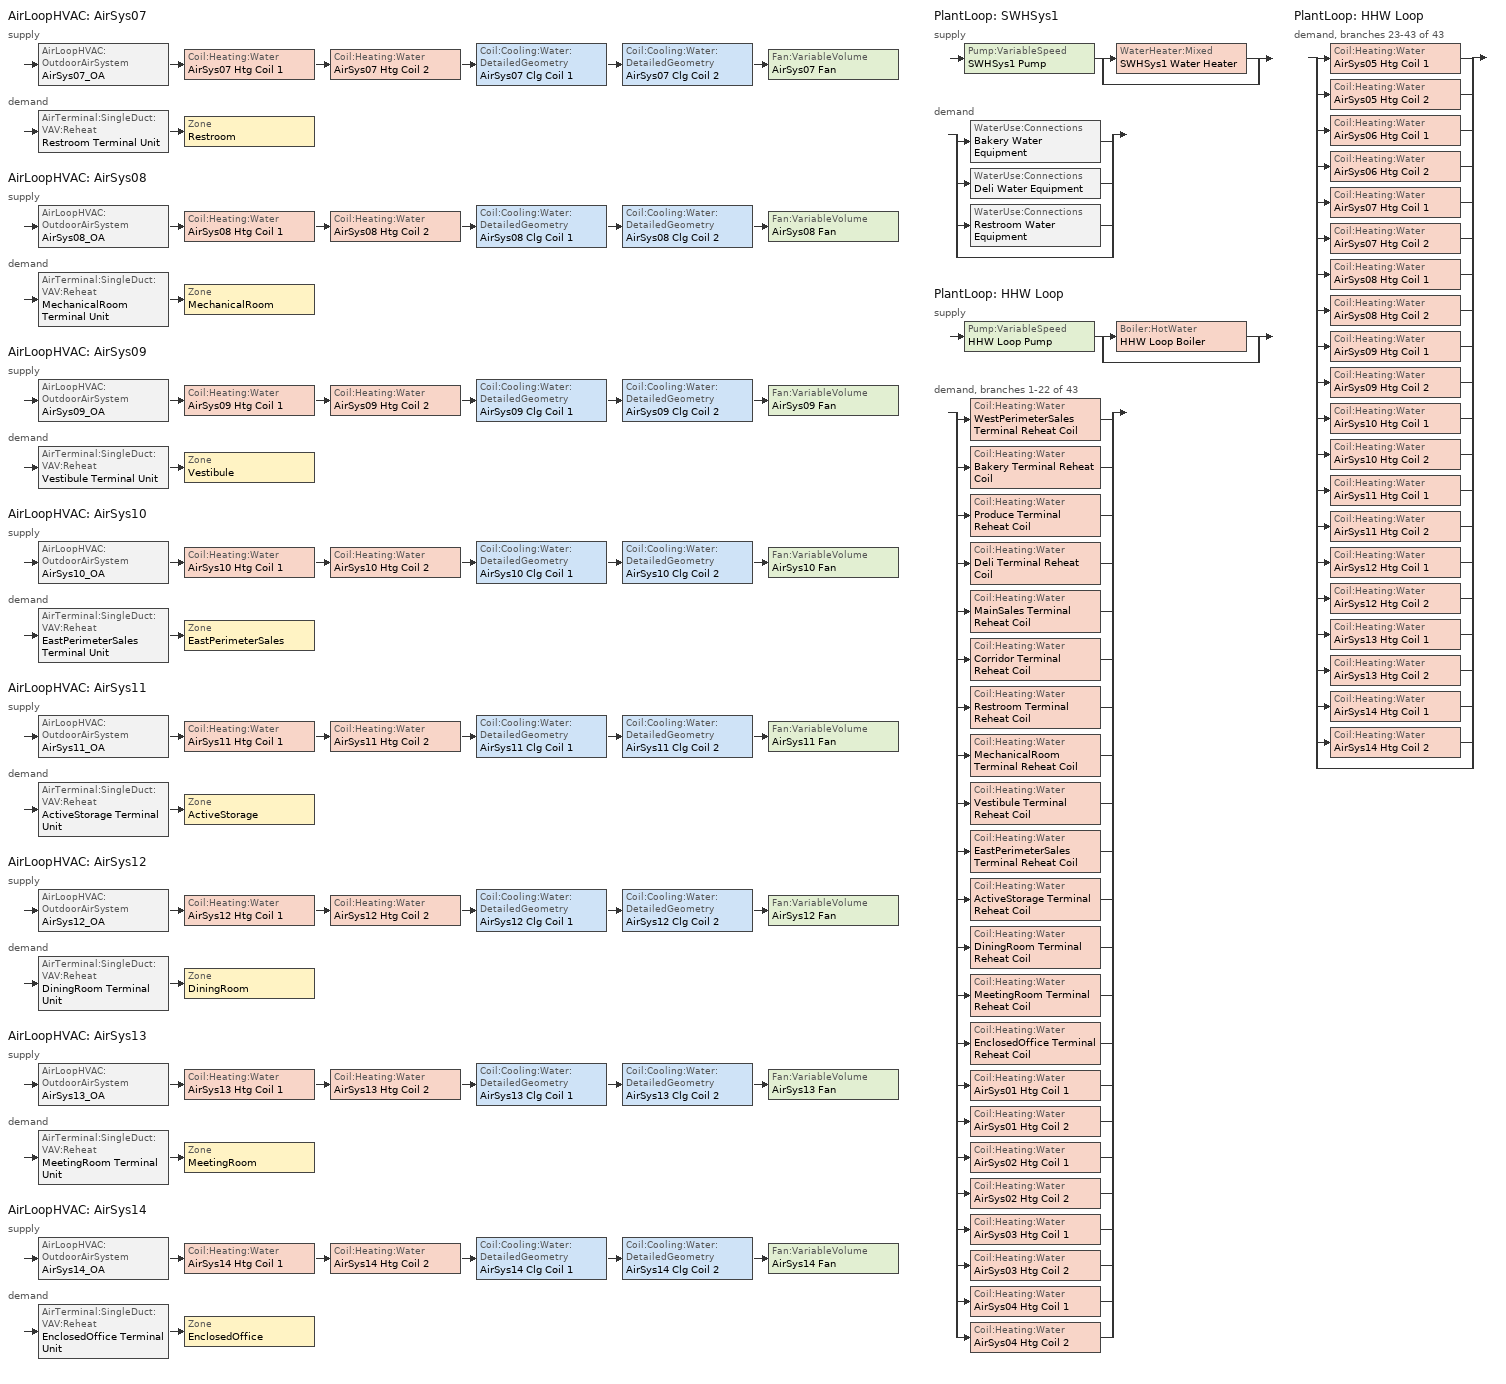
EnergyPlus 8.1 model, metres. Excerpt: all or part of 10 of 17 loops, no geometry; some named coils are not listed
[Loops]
AirLoopHVAC 'AirSys07'
 supply: AirLoopHVAC:OutdoorAirSystem 'AirSys07_OA' > Coil:Heating:Water 'AirSys07 Htg Coil 1' > Coil:Heating:Water 'AirSys07 Htg Coil 2' > Coil:Cooling:Water:DetailedGeometry 'AirSys07 Clg Coil 1' > Coil:Cooling:Water:DetailedGeometry 'AirSys07 Clg Coil 2' > Fan:VariableVolume 'AirSys07 Fan'
 demand: AirTerminal:SingleDuct:VAV:Reheat 'Restroom Terminal Unit' > Zone 'Restroom'
AirLoopHVAC 'AirSys08'
 supply: AirLoopHVAC:OutdoorAirSystem 'AirSys08_OA' > Coil:Heating:Water 'AirSys08 Htg Coil 1' > Coil:Heating:Water 'AirSys08 Htg Coil 2' > Coil:Cooling:Water:DetailedGeometry 'AirSys08 Clg Coil 1' > Coil:Cooling:Water:DetailedGeometry 'AirSys08 Clg Coil 2' > Fan:VariableVolume 'AirSys08 Fan'
 demand: AirTerminal:SingleDuct:VAV:Reheat 'MechanicalRoom Terminal Unit' > Zone 'MechanicalRoom'
AirLoopHVAC 'AirSys09'
 supply: AirLoopHVAC:OutdoorAirSystem 'AirSys09_OA' > Coil:Heating:Water 'AirSys09 Htg Coil 1' > Coil:Heating:Water 'AirSys09 Htg Coil 2' > Coil:Cooling:Water:DetailedGeometry 'AirSys09 Clg Coil 1' > Coil:Cooling:Water:DetailedGeometry 'AirSys09 Clg Coil 2' > Fan:VariableVolume 'AirSys09 Fan'
 demand: AirTerminal:SingleDuct:VAV:Reheat 'Vestibule Terminal Unit' > Zone 'Vestibule'
AirLoopHVAC 'AirSys10'
 supply: AirLoopHVAC:OutdoorAirSystem 'AirSys10_OA' > Coil:Heating:Water 'AirSys10 Htg Coil 1' > Coil:Heating:Water 'AirSys10 Htg Coil 2' > Coil:Cooling:Water:DetailedGeometry 'AirSys10 Clg Coil 1' > Coil:Cooling:Water:DetailedGeometry 'AirSys10 Clg Coil 2' > Fan:VariableVolume 'AirSys10 Fan'
 demand: AirTerminal:SingleDuct:VAV:Reheat 'EastPerimeterSales Terminal Unit' > Zone 'EastPerimeterSales'
AirLoopHVAC 'AirSys11'
 supply: AirLoopHVAC:OutdoorAirSystem 'AirSys11_OA' > Coil:Heating:Water 'AirSys11 Htg Coil 1' > Coil:Heating:Water 'AirSys11 Htg Coil 2' > Coil:Cooling:Water:DetailedGeometry 'AirSys11 Clg Coil 1' > Coil:Cooling:Water:DetailedGeometry 'AirSys11 Clg Coil 2' > Fan:VariableVolume 'AirSys11 Fan'
 demand: AirTerminal:SingleDuct:VAV:Reheat 'ActiveStorage Terminal Unit' > Zone 'ActiveStorage'
AirLoopHVAC 'AirSys12'
 supply: AirLoopHVAC:OutdoorAirSystem 'AirSys12_OA' > Coil:Heating:Water 'AirSys12 Htg Coil 1' > Coil:Heating:Water 'AirSys12 Htg Coil 2' > Coil:Cooling:Water:DetailedGeometry 'AirSys12 Clg Coil 1' > Coil:Cooling:Water:DetailedGeometry 'AirSys12 Clg Coil 2' > Fan:VariableVolume 'AirSys12 Fan'
 demand: AirTerminal:SingleDuct:VAV:Reheat 'DiningRoom Terminal Unit' > Zone 'DiningRoom'
AirLoopHVAC 'AirSys13'
 supply: AirLoopHVAC:OutdoorAirSystem 'AirSys13_OA' > Coil:Heating:Water 'AirSys13 Htg Coil 1' > Coil:Heating:Water 'AirSys13 Htg Coil 2' > Coil:Cooling:Water:DetailedGeometry 'AirSys13 Clg Coil 1' > Coil:Cooling:Water:DetailedGeometry 'AirSys13 Clg Coil 2' > Fan:VariableVolume 'AirSys13 Fan'
 demand: AirTerminal:SingleDuct:VAV:Reheat 'MeetingRoom Terminal Unit' > Zone 'MeetingRoom'
AirLoopHVAC 'AirSys14'
 supply: AirLoopHVAC:OutdoorAirSystem 'AirSys14_OA' > Coil:Heating:Water 'AirSys14 Htg Coil 1' > Coil:Heating:Water 'AirSys14 Htg Coil 2' > Coil:Cooling:Water:DetailedGeometry 'AirSys14 Clg Coil 1' > Coil:Cooling:Water:DetailedGeometry 'AirSys14 Clg Coil 2' > Fan:VariableVolume 'AirSys14 Fan'
 demand: AirTerminal:SingleDuct:VAV:Reheat 'EnclosedOffice Terminal Unit' > Zone 'EnclosedOffice'
PlantLoop 'SWHSys1'
 supply: Pump:VariableSpeed 'SWHSys1 Pump' > split
  | WaterHeater:Mixed 'SWHSys1 Water Heater'
  | bypass
 demand: split
  | WaterUse:Connections 'Bakery Water Equipment'
  | WaterUse:Connections 'Deli Water Equipment'
  | WaterUse:Connections 'Restroom Water Equipment'
  | bypass
PlantLoop 'HHW Loop'
 supply: Pump:VariableSpeed 'HHW Loop Pump' > split
  | Boiler:HotWater 'HHW Loop Boiler'
  | bypass
 demand, branches 1-22 of 43: split
  | Coil:Heating:Water 'WestPerimeterSales Terminal Reheat Coil'
  | Coil:Heating:Water 'Bakery Terminal Reheat Coil'
  | Coil:Heating:Water 'Produce Terminal Reheat Coil'
  | Coil:Heating:Water 'Deli Terminal Reheat Coil'
  | Coil:Heating:Water 'MainSales Terminal Reheat Coil'
  | Coil:Heating:Water 'Corridor Terminal Reheat Coil'
  | Coil:Heating:Water 'Restroom Terminal Reheat Coil'
  | Coil:Heating:Water 'MechanicalRoom Terminal Reheat Coil'
  | Coil:Heating:Water 'Vestibule Terminal Reheat Coil'
  | Coil:Heating:Water 'EastPerimeterSales Terminal Reheat Coil'
  | Coil:Heating:Water 'ActiveStorage Terminal Reheat Coil'
  | Coil:Heating:Water 'DiningRoom Terminal Reheat Coil'
  | Coil:Heating:Water 'MeetingRoom Terminal Reheat Coil'
  | Coil:Heating:Water 'EnclosedOffice Terminal Reheat Coil'
  | Coil:Heating:Water 'AirSys01 Htg Coil 1'
  | Coil:Heating:Water 'AirSys01 Htg Coil 2'
  | Coil:Heating:Water 'AirSys02 Htg Coil 1'
  | Coil:Heating:Water 'AirSys02 Htg Coil 2'
  | Coil:Heating:Water 'AirSys03 Htg Coil 1'
  | Coil:Heating:Water 'AirSys03 Htg Coil 2'
  | Coil:Heating:Water 'AirSys04 Htg Coil 1'
  | Coil:Heating:Water 'AirSys04 Htg Coil 2'
PlantLoop 'HHW Loop'
 demand, branches 23-43 of 43: split
  | Coil:Heating:Water 'AirSys05 Htg Coil 1'
  | Coil:Heating:Water 'AirSys05 Htg Coil 2'
  | Coil:Heating:Water 'AirSys06 Htg Coil 1'
  | Coil:Heating:Water 'AirSys06 Htg Coil 2'
  | Coil:Heating:Water 'AirSys07 Htg Coil 1'
  | Coil:Heating:Water 'AirSys07 Htg Coil 2'
  | Coil:Heating:Water 'AirSys08 Htg Coil 1'
  | Coil:Heating:Water 'AirSys08 Htg Coil 2'
  | Coil:Heating:Water 'AirSys09 Htg Coil 1'
  | Coil:Heating:Water 'AirSys09 Htg Coil 2'
  | Coil:Heating:Water 'AirSys10 Htg Coil 1'
  | Coil:Heating:Water 'AirSys10 Htg Coil 2'
  | Coil:Heating:Water 'AirSys11 Htg Coil 1'
  | Coil:Heating:Water 'AirSys11 Htg Coil 2'
  | Coil:Heating:Water 'AirSys12 Htg Coil 1'
  | Coil:Heating:Water 'AirSys12 Htg Coil 2'
  | Coil:Heating:Water 'AirSys13 Htg Coil 1'
  | Coil:Heating:Water 'AirSys13 Htg Coil 2'
  | Coil:Heating:Water 'AirSys14 Htg Coil 1'
  | Coil:Heating:Water 'AirSys14 Htg Coil 2'
  | bypass
[Sizing:Zone] Zone Cooling Design Supply Air Temperature Input Method=SupplyAirTemperature; Zone Cooling Design Supply Air Temperature {C}=14; Zone Heating Design Supply Air Temperature Input Method=SupplyAirTemperature; Zone Heating Design Supply Air Temperature {C}=40; Zone Cooling Design Supply Air Humidity Ratio {kgWater/kgDryAir}=0.0085; Zone Heating Design Supply Air Humidity Ratio {kgWater/kgDryAir}=0.008; Cooling Design Air Flow Method=DesignDay; Cooling Minimum Air Flow Fraction=0; Heating Design Air Flow Method=DesignDay; Heating Design Air Flow Rate {m3/s}=0
Name | Design Specification Outdoor Air Object
Restroom | SZ DSOA Restroom
MechanicalRoom | SZ DSOA MechanicalRoom
Vestibule | SZ DSOA Vestibule
EastPerimeterSales | SZ DSOA EastPerimeterSales
ActiveStorage | SZ DSOA ActiveStorage
DiningRoom | SZ DSOA DiningRoom
MeetingRoom | SZ DSOA MeetingRoom
EnclosedOffice | SZ DSOA EnclosedOffice
[DesignSpecification:OutdoorAir] Outdoor Air Method=Sum; Outdoor Air Flow per Zone {m3/s}=0; Outdoor Air Flow Air Changes per Hour {1/hr}=0; Outdoor Air Flow Rate Fraction Schedule=Bldg_Occ_Sch
Name | Outdoor Air Flow per Person {m3/s-person} | Outdoor Air Flow per Zone Floor Area {m3/s-m2}
SZ DSOA Restroom | 0 | 0.0052
SZ DSOA MechanicalRoom | 0 | 0
SZ DSOA Vestibule | 0 | 0.00025
SZ DSOA EastPerimeterSales | 0 | 0.0015
SZ DSOA ActiveStorage | 0 | 0.00075
SZ DSOA DiningRoom; SZ DSOA MeetingRoom; SZ DSOA EnclosedOffice | 0.01 | 0
[ZoneControl:Thermostat] Control Type Schedule=Dual Zone Control Type Sched; Control Object Type 1=ThermostatSetpoint:DualSetpoint
Name | Zone or ZoneList | Control Name 1
Restroom Thermostat | Restroom | Restroom DualSPSched
MechanicalRoom Thermostat | MechanicalRoom | MechanicalRoom DualSPSched
Vestibule Thermostat | Vestibule | Vestibule DualSPSched
EastPerimeterSales Thermostat | EastPerimeterSales | EastPerimeterSales DualSPSched
ActiveStorage Thermostat | ActiveStorage | ActiveStorage DualSPSched
DiningRoom Thermostat | DiningRoom | DiningRoom DualSPSched
MeetingRoom Thermostat | MeetingRoom | MeetingRoom DualSPSched
EnclosedOffice Thermostat | EnclosedOffice | EnclosedOffice DualSPSched
[ThermostatSetpoint:DualSetpoint]
Name | Heating Setpoint Temperature Schedule | Cooling Setpoint Temperature Schedule
Restroom DualSPSched; MechanicalRoom DualSPSched; EastPerimeterSales DualSPSched; ActiveStorage DualSPSched; DiningRoom DualSPSched; MeetingRoom DualSPSched; EnclosedOffice DualSPSched | HtgSetP_Sch | ClgSetP_Sch
Vestibule DualSPSched | Vestibule_HtgSetP_Sch | Vestibule_ClgSetP_Sch
[Zone equipment]
Restroom: Restroom Terminal Unit, Restroom PTAC, Restroom OA Unit
MechanicalRoom: MechanicalRoom Terminal Unit, MechanicalRoom PTAC, MechanicalRoom OA Unit
Vestibule: Vestibule Terminal Unit, Vestibule PTAC, Vestibule OA Unit
EastPerimeterSales: EastPerimeterSales Terminal Unit, EastPerimeterSales PTAC, EastPerimeterSales OA Unit
ActiveStorage: ActiveStorage Terminal Unit, ActiveStorage PTAC, ActiveStorage OA Unit
DiningRoom: DiningRoom Terminal Unit, DiningRoom PTAC, DiningRoom OA Unit
MeetingRoom: MeetingRoom Terminal Unit, MeetingRoom PTAC, MeetingRoom OA Unit
EnclosedOffice: EnclosedOffice Terminal Unit, EnclosedOffice PTAC, EnclosedOffice OA Unit
[WaterUse:Connections]
Name | Water Use Equipment Name 1
Bakery Water Equipment | Bakery Water Equipment
Deli Water Equipment | Deli Water Equipment
Restroom Water Equipment | Restroom Water Equipment
[WaterUse:Equipment] Flow Rate Fraction Schedule=BLDG_SWH_SCH
Name | Peak Flow Rate {m3/s} | Target Temperature Schedule | Hot Water Supply Temperature Schedule | Zone | Sensible Fraction Schedule | Latent Fraction Schedule
Bakery Water Equipment | 9.75778e-05 | Bakery Water Equipment Temp Sched | Bakery Water Equipment Hot Supply Temp Sched | Bakery | Bakery Water Equipment Sensible fract sched | Bakery Water Equipment Latent fract sched
Deli Water Equipment | 9.75778e-05 | Deli Water Equipment Temp Sched | Deli Water Equipment Hot Supply Temp Sched | Deli | Deli Water Equipment Sensible fract sched | Deli Water Equipment Latent fract sched
Restroom Water Equipment | 3.02844e-05 | Restroom Water Equipment Temp Sched | Restroom Water Equipment Hot Supply Temp Sched | Restroom | Restroom Water Equipment Sensible fract sched | Restroom Water Equipment Latent fract sched
[AirLoopHVAC] Design Supply Air Flow Rate {m3/s}=AutoSize
AirSys07; AirSys08; AirSys09; AirSys10; AirSys11; AirSys12; AirSys13; AirSys14
[Sizing:System] Type of Load to Size On=Sensible; Design Outdoor Air Flow Rate {m3/s}=AutoSize; Minimum System Air Flow Ratio=0.3; Preheat Design Temperature {C}=7; Preheat Design Humidity Ratio {kgWater/kgDryAir}=0.008; Precool Design Temperature {C}=12.8; Precool Design Humidity Ratio {kgWater/kgDryAir}=0.008; Central Cooling Design Supply Air Temperature {C}=12.8; Central Heating Design Supply Air Temperature {C}=16.7; Sizing Option=NonCoincident; 100% Outdoor Air in Cooling=No; 100% Outdoor Air in Heating=No; Central Cooling Design Supply Air Humidity Ratio {kgWater/kgDryAir}=0.0085; Central Heating Design Supply Air Humidity Ratio {kgWater/kgDryAir}=0.008; Cooling Design Air Flow Method=DesignDay; Cooling Design Air Flow Rate {m3/s}=0; Heating Design Air Flow Method=DesignDay; Heating Design Air Flow Rate {m3/s}=0; System Outdoor Air Method=ZoneSum
AirSys07; AirSys08; AirSys09; AirSys10; AirSys11; AirSys12; AirSys13; AirSys14
[Controller:OutdoorAir] Minimum Outdoor Air Flow Rate {m3/s}=AutoSize; Maximum Outdoor Air Flow Rate {m3/s}=AutoSize; Economizer Control Type=DifferentialDryBulb; Economizer Control Action Type=ModulateFlow; Economizer Maximum Limit Dry-Bulb Temperature {C}=28; Economizer Maximum Limit Enthalpy {J/kg}=64000; Economizer Minimum Limit Dry-Bulb Temperature {C}=-100; Lockout Type=NoLockout; Minimum Limit Type=FixedMinimum; Minimum Outdoor Air Schedule=MinOA_MotorizedDamper_Sched; High Humidity Control=No; Heat Recovery Bypass Control Type=BypassWhenOAFlowGreaterThanMinimum
AirSys07_OA_Controller; AirSys08_OA_Controller; AirSys09_OA_Controller; AirSys10_OA_Controller; AirSys11_OA_Controller; AirSys12_OA_Controller; AirSys13_OA_Controller; AirSys14_OA_Controller
[PlantLoop] Fluid Type=Water; Minimum Loop Temperature {C}=10; Minimum Loop Flow Rate {m3/s}=0; Load Distribution Scheme=Optimal
Name | Plant Equipment Operation Scheme | Maximum Loop Temperature {C} | Maximum Loop Flow Rate {m3/s} | Plant Loop Volume {m3}
SWHSys1 | SWHSys1 Loop Operation Scheme List | 60 | AUTOSIZE | AUTOSIZE
HHW Loop | HHW Loop Operation Scheme | 100 | AutoSize | AutoSize
[Sizing:Plant] Loop Type=Heating
Name | Design Loop Exit Temperature {C} | Loop Design Temperature Difference {deltaC}
SWHSys1 | 60 | 5
HHW Loop | 82.2 | 11.1
[SetpointManager:Scheduled]
SWHSys1 Loop Setpoint Manager: Control Variable=Temperature; Schedule=SWHSys1-Loop-Temp-Schedule; Setpoint Node or NodeList=SWHSys1 Supply Outlet Node
[PlantEquipmentOperationSchemes] Control Scheme Object Type 1=PlantEquipmentOperation:HeatingLoad
Name | Control Scheme Name 1 | Control Scheme Schedule Name 1
SWHSys1 Loop Operation Scheme List | SWHSys1 Operation Scheme | PlantOnSched
HHW Loop Operation Scheme | HHW Loop Operation | Always_On
[PlantEquipmentOperation:HeatingLoad] Load Range Lower Limit 1 {W}=0
Name | Load Range Upper Limit 1 {W} | Range Equipment List Name 1
SWHSys1 Operation Scheme | 1000000000000000 | SWHSys1 Equipment List
HHW Loop Operation | 1e+015 | HHW Loop Equip List
[PlantEquipmentList]
SWHSys1 Equipment List: WaterHeater:Mixed, SWHSys1 Water Heater
HHW Loop Equip List: Boiler:HotWater, HHW Loop Boiler
[Pump:VariableSpeed] Fraction of Motor Inefficiencies to Fluid Stream=0; Coefficient 1 of the Part Load Performance Curve=0; Coefficient 2 of the Part Load Performance Curve=1; Coefficient 3 of the Part Load Performance Curve=0; Coefficient 4 of the Part Load Performance Curve=0; Minimum Flow Rate {m3/s}=0; Pump Control Type=Intermittent
Name | Rated Flow Rate {m3/s} | Rated Pump Head {Pa} | Rated Power Consumption {W} | Motor Efficiency
SWHSys1 Pump | AUTOSIZE | 0.1 | AUTOSIZE | 1
HHW Loop Pump | AutoSize | 179352 | AutoSize | 0.9
[WaterHeater:Mixed]
SWHSys1 Water Heater: Tank Volume {m3}=0.94635; Setpoint Temperature Schedule=SWHSys1 Water Heater Setpoint Temperature Schedule Name; Deadband Temperature Difference {deltaC}=2; Maximum Temperature Limit {C}=82.2222; Heater Control Type=Cycle; Heater Maximum Capacity {W}=845000; Heater Fuel Type=NATURALGAS; Heater Thermal Efficiency=0.8; Off Cycle Parasitic Fuel Consumption Rate {W}=20; Off Cycle Parasitic Fuel Type=NATURALGAS; Off Cycle Parasitic Heat Fraction to Tank=0.8; On Cycle Parasitic Fuel Type=NATURALGAS; Ambient Temperature Indicator=SCHEDULE; Ambient Temperature Schedule=SWHSys1 Water Heater Ambient Temperature Schedule Name; Off Cycle Loss Coefficient to Ambient Temperature {W/K}=6; On Cycle Loss Coefficient to Ambient Temperature {W/K}=6; Use Side Effectiveness=1; Source Side Effectiveness=1; Use Side Design Flow Rate {m3/s}=AUTOSIZE; Source Side Design Flow Rate {m3/s}=AUTOSIZE; Indirect Water Heating Recovery Time {hr}=1.5
[Refrigeration:WalkIn] Availability Schedule=Always_On; Rated Circulation Fan Power {W}=0; Lighting Schedule=HVACOperationSchd; Temperature Termination Defrost Fraction to Ice=0.7; Restocking Schedule=Always_Off; Zone Name 1=ActiveStorage; Glass Reach In Door U Value Facing Zone 1 {W/m2-K}=2.27; Height of Stocking Doors Facing Zone 1 {m}=2.1; Stocking Door Opening Protection Type Facing Zone 1=StripCurtain
Name | Rated Coil Cooling Capacity {W} | Operating Temperature {C} | Rated Cooling Source Temperature {C} | Rated Total Heating Power {W} | Heating Power Schedule | Rated Cooling Coil Fan Power {W} | Rated Total Lighting Power {W} | Defrost Type | Defrost Control Type | Defrost Schedule | Defrost Drip-Down Schedule | Defrost Power {W} | Insulated Floor Surface Area {m2} | Insulated Floor U-Value {W/m2-K} | Total Insulated Surface Area Facing Zone 1 {m2} | Insulated Surface U-Value Facing Zone 1 {W/m2-K} | Area of Glass Reach In Doors Facing Zone 1 {m2} | Height of Glass Reach In Doors Facing Zone 1 {m} | Area of Stocking Doors Facing Zone 1 {m2} | Stocking Door U Value Facing Zone 1 {W/m2-K} | Stocking Door Opening Schedule Name Facing Zone 1 | Glass Reach In Door Opening Schedule Name Facing Zone 1
A05 Grocery Freezer | 8826 | -26.1 | -31.7 | 242 | Always_Off | 825 | 77.625 | Electric | TemperatureTermination | A05 Defrost Sch | A05 Drip-Down Sch | 7750 | 48.1 | 0.2 | 138.5 | 0.14 | 0 | 0 | 3.3 | 0.18 | Walk-In Door Sch
C10 Dairy Cooler | 12626 | -3.9 | 1.7 | 0 |  | 570 | 99.4133 | OffCycle | TimeSchedule | C10 Defrost Sch | C10 Drip-Down Sch | 0 | 61.6 | 2.27 | 165.1 | 0.23 | 19 | 1.8 | 3.3 | 0.23 | Walk-In Door Sch | Always_Off
C11 Beer Cooler | 10460 | -3.9 | 1.7 | 0 |  | 342 | 71.5891 | OffCycle | TimeSchedule | C11 Defrost Sch | C11 Drip-Down Sch | 0 | 44.3 | 2.27 | 139.6 | 0.23 | 17.6 | 1.8 | 3.3 | 0.23 | Always_Off | Always_Off
D11 Meat Cooler | 7284 | -3.9 | 1.7 | 0 |  | 550 | 60.9 | Electric | TemperatureTermination | D11 Defrost Sch | D11 Drip-Down Sch | 5350 | 37.7 | 2.27 | 116.2 | 0.23 | 0 | 0 | 3.3 | 0.23 | Walk-In Door Sch
D13 Bloom Box | 2026 | -3.9 | 1.7 | 0 |  | 118 | 10.0005 | Electric | TemperatureTermination | D13 Defrost Sch | D13 Drip-Down Sch | 1800 | 6.2 | 2.27 | 36.6 | 0.23 | 0 | 0 | 3.3 | 0.23 | Walk-In Door Sch
D15 Produce Cooler | 7071 | -3.9 | 1.7 | 0 |  | 285 | 60.3325 | OffCycle | TimeSchedule | D15 Defrost Sch | D15 Drip-Down Sch | 0 | 37.3 | 2.27 | 112.1 | 0.23 | 0 | 0 | 6.5 | 0.23 | Walk-In Door Sch
D16 Fish Cooler | 2158 | -3.9 | 1.7 | 0 |  | 118 | 11.025 | Electric | TemperatureTermination | D16 Defrost Sch | D16 Drip-Down Sch | 1800 | 6.9 | 2.27 | 38.7 | 0.23 | 0 | 0 | 3.3 | 0.23 | Walk-In Door Sch
[Coil:Heating:Water] Availability Schedule=Always_On; U-Factor Times Area Value {W/K}=AutoSize; Maximum Water Flow Rate {m3/s}=AutoSize; Performance Input Method=UFactorTimesAreaAndDesignWaterFlowRate; Rated Capacity {W}=AutoSize; Rated Inlet Water Temperature {C}=82.2; Rated Inlet Air Temperature {C}=16.6; Rated Outlet Water Temperature {C}=71.1; Rated Outlet Air Temperature {C}=32.2; Rated Ratio for Air and Water Convection=1
WestPerimeterSales Terminal Reheat Coil; Bakery Terminal Reheat Coil; Produce Terminal Reheat Coil; Deli Terminal Reheat Coil; MainSales Terminal Reheat Coil; Corridor Terminal Reheat Coil; Restroom Terminal Reheat Coil; MechanicalRoom Terminal Reheat Coil; Vestibule Terminal Reheat Coil; EastPerimeterSales Terminal Reheat Coil; ActiveStorage Terminal Reheat Coil; DiningRoom Terminal Reheat Coil; MeetingRoom Terminal Reheat Coil; EnclosedOffice Terminal Reheat Coil; AirSys07 Htg Coil 1; AirSys07 Htg Coil 2; AirSys08 Htg Coil 1; AirSys08 Htg Coil 2; AirSys09 Htg Coil 1; AirSys09 Htg Coil 2; AirSys10 Htg Coil 1; AirSys10 Htg Coil 2; AirSys11 Htg Coil 1; AirSys11 Htg Coil 2; AirSys12 Htg Coil 1; AirSys12 Htg Coil 2; AirSys13 Htg Coil 1; AirSys13 Htg Coil 2; AirSys14 Htg Coil 1; AirSys14 Htg Coil 2
[AirTerminal:SingleDuct:VAV:Reheat] Availability Schedule=Always_On; Maximum Air Flow Rate {m3/s}=AutoSize; Zone Minimum Air Flow Input Method=Scheduled; Minimum Air Flow Fraction Schedule=Min_Flow_Frac_Sch; Maximum Hot Water or Steam Flow Rate {m3/s}=AutoSize; Minimum Hot Water or Steam Flow Rate {m3/s}=0; Convergence Tolerance=0.001; Damper Heating Action=Reverse; Maximum Flow per Zone Floor Area During Reheat {m3/s-m2}=AutoCalculate; Maximum Flow Fraction During Reheat=AutoCalculate; Maximum Reheat Air Temperature {C}=50
Name | Reheat Coil
Restroom Terminal Unit | Restroom Terminal Reheat Coil
MechanicalRoom Terminal Unit | MechanicalRoom Terminal Reheat Coil
Vestibule Terminal Unit | Vestibule Terminal Reheat Coil
EastPerimeterSales Terminal Unit | EastPerimeterSales Terminal Reheat Coil
ActiveStorage Terminal Unit | ActiveStorage Terminal Reheat Coil
DiningRoom Terminal Unit | DiningRoom Terminal Reheat Coil
MeetingRoom Terminal Unit | MeetingRoom Terminal Reheat Coil
EnclosedOffice Terminal Unit | EnclosedOffice Terminal Reheat Coil
[ZoneHVAC:PackagedTerminalAirConditioner] Supply Air Flow Rate During Cooling Operation {m3/s}=AutoSize; Supply Air Flow Rate During Heating Operation {m3/s}=AutoSize; Supply Air Flow Rate When No Cooling or Heating is Needed {m3/s}=AutoSize; Outdoor Air Flow Rate During Cooling Operation {m3/s}=0; Outdoor Air Flow Rate During Heating Operation {m3/s}=0; Outdoor Air Flow Rate When No Cooling or Heating is Needed {m3/s}=0; Fan Placement=BlowThrough; Supply Air Fan Operating Mode Schedule=Always_On
Name | Availability Schedule | Supply Air Fan | Heating Coil | Cooling Coil
Restroom PTAC | Restroom_PTAC_Fan_Sch | Restroom PTAC Fan | Restroom PTAC Htg Coil | Restroom PTAC Clg Coil
MechanicalRoom PTAC | MechanicalRoom_PTAC_Fan_Sch | MechanicalRoom PTAC Fan | MechanicalRoom PTAC Htg Coil | MechanicalRoom PTAC Clg Coil
Vestibule PTAC | Vestibule_PTAC_Fan_Sch | Vestibule PTAC Fan | Vestibule PTAC Htg Coil | Vestibule PTAC Clg Coil
EastPerimeterSales PTAC | EastPerimeterSales_PTAC_Fan_Sch | EastPerimeterSales PTAC Fan | EastPerimeterSales PTAC Htg Coil | EastPerimeterSales PTAC Clg Coil
ActiveStorage PTAC | ActiveStorage_PTAC_Fan_Sch | ActiveStorage PTAC Fan | ActiveStorage PTAC Htg Coil | ActiveStorage PTAC Clg Coil
DiningRoom PTAC | DiningRoom_PTAC_Fan_Sch | DiningRoom PTAC Fan | DiningRoom PTAC Htg Coil | DiningRoom PTAC Clg Coil
MeetingRoom PTAC | MeetingRoom_PTAC_Fan_Sch | MeetingRoom PTAC Fan | MeetingRoom PTAC Htg Coil | MeetingRoom PTAC Clg Coil
EnclosedOffice PTAC | EnclosedOffice_PTAC_Fan_Sch | EnclosedOffice PTAC Fan | EnclosedOffice PTAC Htg Coil | EnclosedOffice PTAC Clg Coil
[Coil:Heating:Gas] Availability Schedule=Always_On; Gas Burner Efficiency=0.8; Nominal Capacity {W}=AutoSize
Restroom PTAC Htg Coil; Restroom OA Unit Htg Coil; MechanicalRoom PTAC Htg Coil; MechanicalRoom OA Unit Htg Coil; Vestibule PTAC Htg Coil; Vestibule OA Unit Htg Coil; EastPerimeterSales PTAC Htg Coil; EastPerimeterSales OA Unit Htg Coil; ActiveStorage PTAC Htg Coil; ActiveStorage OA Unit Htg Coil; DiningRoom PTAC Htg Coil; DiningRoom OA Unit Htg Coil; MeetingRoom PTAC Htg Coil; MeetingRoom OA Unit Htg Coil; EnclosedOffice PTAC Htg Coil; EnclosedOffice OA Unit Htg Coil
[Coil:Cooling:DX:SingleSpeed] Availability Schedule=Always_On; Gross Rated Total Cooling Capacity {W}=AutoSize; Gross Rated Sensible Heat Ratio=AutoSize; Gross Rated Cooling COP {W/W}=4.7; Rated Air Flow Rate {m3/s}=AutoSize; Rated Evaporator Fan Power Per Volume Flow Rate {W/(m3/s)}=773.3; Total Cooling Capacity Function of Temperature Curve=PTAC-Clg-Cap-fT; Total Cooling Capacity Function of Flow Fraction Curve=PTAC-Clg-Cap-fFF; Energy Input Ratio Function of Temperature Curve=PTAC-Clg-EIR-fT; Energy Input Ratio Function of Flow Fraction Curve=PTAC-Clg-EIR-fFF; Part Load Fraction Correlation Curve=PTAC-Clg-PLF-fPLR; Nominal Time for Condensate Removal to Begin {s}=1000; Ratio of Initial Moisture Evaporation Rate and Steady State Latent Capacity=1.5; Maximum Cycling Rate {cycles/hr}=3; Latent Capacity Time Constant {s}=45; Condenser Type=AirCooled
Restroom PTAC Clg Coil; MechanicalRoom PTAC Clg Coil; Vestibule PTAC Clg Coil; EastPerimeterSales PTAC Clg Coil; ActiveStorage PTAC Clg Coil; DiningRoom PTAC Clg Coil; MeetingRoom PTAC Clg Coil; EnclosedOffice PTAC Clg Coil
[ZoneHVAC:OutdoorAirUnit] Outdoor Air Schedule=MinOA_MotorizedDamper_Sched; Supply Fan Placement=BlowThrough; Exhaust Air Schedule=MinOA_MotorizedDamper_Sched; Unit Control Type=NeutralControl
Name | Availability Schedule | Zone | Outdoor Air Flow Rate {m3/s} | Supply Fan | Exhaust Fan | Exhaust Air Flow Rate {m3/s} | Outdoor Air Unit List
Restroom OA Unit | Restroom_PTAC_Fan_Sch | Restroom | 0.326092 | Restroom OA Unit Supply Fan | Restroom OA Unit Exhaust Fan | 0.326092 | Restroom OA Unit Equip List
MechanicalRoom OA Unit | MechanicalRoom_PTAC_Fan_Sch | MechanicalRoom | 1e-009 | MechanicalRoom OA Unit Supply Fan | MechanicalRoom OA Unit Exhaust Fan | 1e-009 | MechanicalRoom OA Unit Equip List
Vestibule OA Unit | Vestibule_PTAC_Fan_Sch | Vestibule | 0.0069675 | Vestibule OA Unit Supply Fan | Vestibule OA Unit Exhaust Fan | 0.0069675 | Vestibule OA Unit Equip List
EastPerimeterSales OA Unit | EastPerimeterSales_PTAC_Fan_Sch | EastPerimeterSales | 0.161025 | EastPerimeterSales OA Unit Supply Fan | EastPerimeterSales OA Unit Exhaust Fan | 0.161025 | EastPerimeterSales OA Unit Equip List
ActiveStorage OA Unit | ActiveStorage_PTAC_Fan_Sch | ActiveStorage | 0.316628 | ActiveStorage OA Unit Supply Fan | ActiveStorage OA Unit Exhaust Fan | 0.316628 | ActiveStorage OA Unit Equip List
DiningRoom OA Unit | DiningRoom_PTAC_Fan_Sch | DiningRoom | 0.349323 | DiningRoom OA Unit Supply Fan | DiningRoom OA Unit Exhaust Fan | 0.349323 | DiningRoom OA Unit Equip List
MeetingRoom OA Unit | MeetingRoom_PTAC_Fan_Sch | MeetingRoom | 0.249785 | MeetingRoom OA Unit Supply Fan | MeetingRoom OA Unit Exhaust Fan | 0.249785 | MeetingRoom OA Unit Equip List
EnclosedOffice OA Unit | EnclosedOffice_PTAC_Fan_Sch | EnclosedOffice | 0.0149704 | EnclosedOffice OA Unit Supply Fan | EnclosedOffice OA Unit Exhaust Fan | 0.0149704 | EnclosedOffice OA Unit Equip List
[ZoneHVAC:OutdoorAirUnit:EquipmentList] Component Object Type 1=HeatExchanger:AirToAir:SensibleAndLatent; Component Object Type 2=Coil:Heating:Gas
Name | Component Name 1 | Component Name 2
Restroom OA Unit Equip List | Restroom OA Unit ERV | Restroom OA Unit Htg Coil
MechanicalRoom OA Unit Equip List | MechanicalRoom OA Unit ERV | MechanicalRoom OA Unit Htg Coil
Vestibule OA Unit Equip List | Vestibule OA Unit ERV | Vestibule OA Unit Htg Coil
EastPerimeterSales OA Unit Equip List | EastPerimeterSales OA Unit ERV | EastPerimeterSales OA Unit Htg Coil
ActiveStorage OA Unit Equip List | ActiveStorage OA Unit ERV | ActiveStorage OA Unit Htg Coil
DiningRoom OA Unit Equip List | DiningRoom OA Unit ERV | DiningRoom OA Unit Htg Coil
MeetingRoom OA Unit Equip List | MeetingRoom OA Unit ERV | MeetingRoom OA Unit Htg Coil
EnclosedOffice OA Unit Equip List | EnclosedOffice OA Unit ERV | EnclosedOffice OA Unit Htg Coil
[Fan:VariableVolume] Maximum Flow Rate {m3/s}=AutoSize; Fan Power Minimum Flow Rate Input Method=Fraction; Fan Power Minimum Flow Fraction=0.6; Motor In Airstream Fraction=1; Fan Power Coefficient 1=0.0407599; Fan Power Coefficient 2=0.088045; Fan Power Coefficient 3=-0.0729261; Fan Power Coefficient 4=0.94374; Fan Power Coefficient 5=0
Name | Availability Schedule | Fan Total Efficiency | Pressure Rise {Pa} | Motor Efficiency
Restroom OA Unit Supply Fan; MechanicalRoom OA Unit Supply Fan; Vestibule OA Unit Supply Fan; EastPerimeterSales OA Unit Supply Fan; ActiveStorage OA Unit Supply Fan; DiningRoom OA Unit Supply Fan; MeetingRoom OA Unit Supply Fan; EnclosedOffice OA Unit Supply Fan | Always_On | 0.6 | 250 | 0.9
Restroom OA Unit Exhaust Fan; MechanicalRoom OA Unit Exhaust Fan; Vestibule OA Unit Exhaust Fan; EastPerimeterSales OA Unit Exhaust Fan; ActiveStorage OA Unit Exhaust Fan; DiningRoom OA Unit Exhaust Fan; MeetingRoom OA Unit Exhaust Fan; EnclosedOffice OA Unit Exhaust Fan | Always_On | 1 | 0 | 0.9
AirSys07 Fan | AirSys07_Fan_Sch | 0.6 | 250 | 0.93
AirSys08 Fan | AirSys08_Fan_Sch | 0.6 | 250 | 0.93
AirSys09 Fan | AirSys09_Fan_Sch | 0.6 | 250 | 0.93
AirSys10 Fan | AirSys10_Fan_Sch | 0.6 | 250 | 0.93
AirSys11 Fan | AirSys11_Fan_Sch | 0.6 | 250 | 0.93
AirSys12 Fan | AirSys12_Fan_Sch | 0.6 | 250 | 0.93
AirSys13 Fan | AirSys13_Fan_Sch | 0.6 | 250 | 0.93
AirSys14 Fan | AirSys14_Fan_Sch | 0.6 | 250 | 0.93
[HeatExchanger:AirToAir:SensibleAndLatent] Availability Schedule=Always_On; Sensible Effectiveness at 100% Heating Air Flow=0.826; Latent Effectiveness at 100% Heating Air Flow=0.761; Sensible Effectiveness at 75% Heating Air Flow=0.826; Latent Effectiveness at 75% Heating Air Flow=0.761; Sensible Effectiveness at 100% Cooling Air Flow=0.826; Latent Effectiveness at 100% Cooling Air Flow=0.761; Sensible Effectiveness at 75% Cooling Air Flow=0.826; Latent Effectiveness at 75% Cooling Air Flow=0.761; Nominal Electric Power {W}=0; Heat Exchanger Type=Rotary; Frost Control Type=ExhaustOnly; Threshold Temperature {C}=-23.3; Initial Defrost Time Fraction=0.167; Rate of Defrost Time Fraction Increase {1/K}=0.024; Economizer Lockout=Yes
Name | Nominal Supply Air Flow Rate {m3/s} | Supply Air Outlet Temperature Control
Restroom OA Unit ERV | 0.326092 | No
MechanicalRoom OA Unit ERV | 1e-009 | No
Vestibule OA Unit ERV | 0.0069675 | No
EastPerimeterSales OA Unit ERV | 0.161025 | No
ActiveStorage OA Unit ERV | 0.316628 | No
DiningRoom OA Unit ERV | 0.349323 | No
MeetingRoom OA Unit ERV | 0.249785 | No
EnclosedOffice OA Unit ERV | 0.0149704 | No
AirSys07_OA Heat Recovery; AirSys08_OA Heat Recovery; AirSys09_OA Heat Recovery; AirSys10_OA Heat Recovery; AirSys11_OA Heat Recovery; AirSys12_OA Heat Recovery; AirSys13_OA Heat Recovery; AirSys14_OA Heat Recovery | AutoSize | Yes
[Fan:OnOff] Availability Schedule=Always_On; Fan Total Efficiency=0.6; Pressure Rise {Pa}=250; Maximum Flow Rate {m3/s}=AutoSize; Motor Efficiency=0.95; Motor In Airstream Fraction=1
Restroom PTAC Fan; MechanicalRoom PTAC Fan; Vestibule PTAC Fan; EastPerimeterSales PTAC Fan; ActiveStorage PTAC Fan; DiningRoom PTAC Fan; MeetingRoom PTAC Fan; EnclosedOffice PTAC Fan
[Controller:WaterCoil] Control Variable=Temperature; Actuator Variable=Flow; Maximum Actuated Flow {m3/s}=AutoSize; Minimum Actuated Flow {m3/s}=0
Name | Action
AirSys07 Htg Coil 1 Controller; AirSys07 Htg Coil 2 Controller; AirSys08 Htg Coil 1 Controller; AirSys08 Htg Coil 2 Controller; AirSys09 Htg Coil 1 Controller; AirSys09 Htg Coil 2 Controller; AirSys10 Htg Coil 1 Controller; AirSys10 Htg Coil 2 Controller; AirSys11 Htg Coil 1 Controller; AirSys11 Htg Coil 2 Controller; AirSys12 Htg Coil 1 Controller; AirSys12 Htg Coil 2 Controller; AirSys13 Htg Coil 1 Controller; AirSys13 Htg Coil 2 Controller; AirSys14 Htg Coil 1 Controller; AirSys14 Htg Coil 2 Controller | Normal
AirSys07 Clg Coil 1 Controller; AirSys07 Clg Coil 2 Controller; AirSys08 Clg Coil 1 Controller; AirSys08 Clg Coil 2 Controller; AirSys09 Clg Coil 1 Controller; AirSys09 Clg Coil 2 Controller; AirSys10 Clg Coil 1 Controller; AirSys10 Clg Coil 2 Controller; AirSys11 Clg Coil 1 Controller; AirSys11 Clg Coil 2 Controller; AirSys12 Clg Coil 1 Controller; AirSys12 Clg Coil 2 Controller; AirSys13 Clg Coil 1 Controller; AirSys13 Clg Coil 2 Controller; AirSys14 Clg Coil 1 Controller; AirSys14 Clg Coil 2 Controller | Reverse
[SetpointManager:MixedAir] Control Variable=Temperature
Name | Setpoint Node or NodeList
AirSys07 Htg Coil 1 SAT Mgr | AirSys07 Htg Coil 2 Inlet Node
AirSys07 Htg Coil 2 SAT Mgr | AirSys07 Clg Coil 1 Inlet Node
AirSys07 Clg Coil 1 SAT Mgr | AirSys07 Clg Coil 2 Inlet Node
AirSys08 Htg Coil 1 SAT Mgr | AirSys08 Htg Coil 2 Inlet Node
AirSys08 Htg Coil 2 SAT Mgr | AirSys08 Clg Coil 1 Inlet Node
AirSys08 Clg Coil 1 SAT Mgr | AirSys08 Clg Coil 2 Inlet Node
AirSys09 Htg Coil 1 SAT Mgr | AirSys09 Htg Coil 2 Inlet Node
AirSys09 Htg Coil 2 SAT Mgr | AirSys09 Clg Coil 1 Inlet Node
AirSys09 Clg Coil 1 SAT Mgr | AirSys09 Clg Coil 2 Inlet Node
AirSys10 Htg Coil 1 SAT Mgr | AirSys10 Htg Coil 2 Inlet Node
AirSys10 Htg Coil 2 SAT Mgr | AirSys10 Clg Coil 1 Inlet Node
AirSys10 Clg Coil 1 SAT Mgr | AirSys10 Clg Coil 2 Inlet Node
AirSys11 Htg Coil 1 SAT Mgr | AirSys11 Htg Coil 2 Inlet Node
AirSys11 Htg Coil 2 SAT Mgr | AirSys11 Clg Coil 1 Inlet Node
AirSys11 Clg Coil 1 SAT Mgr | AirSys11 Clg Coil 2 Inlet Node
AirSys12 Htg Coil 1 SAT Mgr | AirSys12 Htg Coil 2 Inlet Node
AirSys12 Htg Coil 2 SAT Mgr | AirSys12 Clg Coil 1 Inlet Node
AirSys12 Clg Coil 1 SAT Mgr | AirSys12 Clg Coil 2 Inlet Node
AirSys13 Htg Coil 1 SAT Mgr | AirSys13 Htg Coil 2 Inlet Node
AirSys13 Htg Coil 2 SAT Mgr | AirSys13 Clg Coil 1 Inlet Node
AirSys13 Clg Coil 1 SAT Mgr | AirSys13 Clg Coil 2 Inlet Node
AirSys14 Htg Coil 1 SAT Mgr | AirSys14 Htg Coil 2 Inlet Node
AirSys14 Htg Coil 2 SAT Mgr | AirSys14 Clg Coil 1 Inlet Node
AirSys14 Clg Coil 1 SAT Mgr | AirSys14 Clg Coil 2 Inlet Node
AirSys07 Heat Recovery Mixed Air Temp Mgr | AirSys07 OA Mixer Outdoor Air Stream Node
AirSys07 Mixed Air Temp Mgr | AirSys07 Htg Coil 1 Inlet Node
AirSys08 Heat Recovery Mixed Air Temp Mgr | AirSys08 OA Mixer Outdoor Air Stream Node
AirSys08 Mixed Air Temp Mgr | AirSys08 Htg Coil 1 Inlet Node
AirSys09 Heat Recovery Mixed Air Temp Mgr | AirSys09 OA Mixer Outdoor Air Stream Node
AirSys09 Mixed Air Temp Mgr | AirSys09 Htg Coil 1 Inlet Node
AirSys10 Heat Recovery Mixed Air Temp Mgr | AirSys10 OA Mixer Outdoor Air Stream Node
AirSys10 Mixed Air Temp Mgr | AirSys10 Htg Coil 1 Inlet Node
AirSys11 Heat Recovery Mixed Air Temp Mgr | AirSys11 OA Mixer Outdoor Air Stream Node
AirSys11 Mixed Air Temp Mgr | AirSys11 Htg Coil 1 Inlet Node
AirSys12 Heat Recovery Mixed Air Temp Mgr | AirSys12 OA Mixer Outdoor Air Stream Node
AirSys12 Mixed Air Temp Mgr | AirSys12 Htg Coil 1 Inlet Node
AirSys13 Heat Recovery Mixed Air Temp Mgr | AirSys13 OA Mixer Outdoor Air Stream Node
AirSys13 Mixed Air Temp Mgr | AirSys13 Htg Coil 1 Inlet Node
AirSys14 Heat Recovery Mixed Air Temp Mgr | AirSys14 OA Mixer Outdoor Air Stream Node
AirSys14 Mixed Air Temp Mgr | AirSys14 Htg Coil 1 Inlet Node
[Coil:Cooling:Water:DetailedGeometry] Availability Schedule=Always_On; Maximum Water Flow Rate {m3/s}=AutoSize; Tube Outside Surface Area {m2}=AutoSize; Total Tube Inside Area {m2}=AutoSize; Fin Surface Area {m2}=AutoSize; Minimum Airflow Area {m2}=AutoSize; Coil Depth {m}=AutoSize; Fin Diameter {m}=AutoSize; Fin Thickness {m}=0.0015; Tube Inside Diameter {m}=0.01445; Tube Outside Diameter {m}=0.0159; Tube Thermal Conductivity {W/m-K}=386; Fin Thermal Conductivity {W/m-K}=204; Fin Spacing {m}=0.0018; Tube Depth Spacing {m}=0.026; Number of Tube Rows=6; Number of Tubes per Row=AutoSize
AirSys07 Clg Coil 1; AirSys07 Clg Coil 2; AirSys08 Clg Coil 1; AirSys08 Clg Coil 2; AirSys09 Clg Coil 1; AirSys09 Clg Coil 2; AirSys10 Clg Coil 1; AirSys10 Clg Coil 2; AirSys11 Clg Coil 1; AirSys11 Clg Coil 2; AirSys12 Clg Coil 1; AirSys12 Clg Coil 2; AirSys13 Clg Coil 1; AirSys13 Clg Coil 2; AirSys14 Clg Coil 1; AirSys14 Clg Coil 2
[EnergyManagementSystem:Sensor]
Name | Output:Variable or Output:Meter Index Key | Output:Variable or Output:Meter
AirSys07_RA_Enth | AirSys07 Supply Equipment Inlet Node | System Node Enthalpy
AirSys07_Heat_Load | Restroom | Zone Predicted Sensible Load to Setpoint Heat Transfer Rate
AirSys07_FanFraction | Restroom Terminal Unit | Zone Air Terminal VAV Damper Position
AirSys07_MinFlowFraction | Restroom Terminal Unit | Zone Air Terminal Minimum Air Flow Fraction
Restroom_RH | Restroom | Zone Air Relative Humidity
AirSys07_Tdp | Restroom | Zone Air Temperature
AirSys08_RA_Enth | AirSys08 Supply Equipment Inlet Node | System Node Enthalpy
AirSys08_Heat_Load | MechanicalRoom | Zone Predicted Sensible Load to Setpoint Heat Transfer Rate
AirSys08_FanFraction | MechanicalRoom Terminal Unit | Zone Air Terminal VAV Damper Position
AirSys08_MinFlowFraction | MechanicalRoom Terminal Unit | Zone Air Terminal Minimum Air Flow Fraction
MechanicalRoom_RH | MechanicalRoom | Zone Air Relative Humidity
AirSys08_Tdp | MechanicalRoom | Zone Air Temperature
AirSys09_RA_Enth | AirSys09 Supply Equipment Inlet Node | System Node Enthalpy
AirSys09_Heat_Load | Vestibule | Zone Predicted Sensible Load to Setpoint Heat Transfer Rate
AirSys09_FanFraction | Vestibule Terminal Unit | Zone Air Terminal VAV Damper Position
AirSys09_MinFlowFraction | Vestibule Terminal Unit | Zone Air Terminal Minimum Air Flow Fraction
Vestibule_RH | Vestibule | Zone Air Relative Humidity
AirSys09_Tdp | Vestibule | Zone Air Temperature
AirSys10_RA_Enth | AirSys10 Supply Equipment Inlet Node | System Node Enthalpy
AirSys10_Heat_Load | EastPerimeterSales | Zone Predicted Sensible Load to Setpoint Heat Transfer Rate
AirSys10_FanFraction | EastPerimeterSales Terminal Unit | Zone Air Terminal VAV Damper Position
AirSys10_MinFlowFraction | EastPerimeterSales Terminal Unit | Zone Air Terminal Minimum Air Flow Fraction
EastPerimeterSales_RH | EastPerimeterSales | Zone Air Relative Humidity
AirSys10_Tdp | EastPerimeterSales | Zone Air Temperature
AirSys11_RA_Enth | AirSys11 Supply Equipment Inlet Node | System Node Enthalpy
AirSys11_Heat_Load | ActiveStorage | Zone Predicted Sensible Load to Setpoint Heat Transfer Rate
AirSys11_FanFraction | ActiveStorage Terminal Unit | Zone Air Terminal VAV Damper Position
AirSys11_MinFlowFraction | ActiveStorage Terminal Unit | Zone Air Terminal Minimum Air Flow Fraction
ActiveStorage_RH | ActiveStorage | Zone Air Relative Humidity
AirSys11_Tdp | ActiveStorage | Zone Air Temperature
AirSys12_RA_Enth | AirSys12 Supply Equipment Inlet Node | System Node Enthalpy
AirSys12_Heat_Load | DiningRoom | Zone Predicted Sensible Load to Setpoint Heat Transfer Rate
AirSys12_FanFraction | DiningRoom Terminal Unit | Zone Air Terminal VAV Damper Position
AirSys12_MinFlowFraction | DiningRoom Terminal Unit | Zone Air Terminal Minimum Air Flow Fraction
DiningRoom_RH | DiningRoom | Zone Air Relative Humidity
AirSys12_Tdp | DiningRoom | Zone Air Temperature
AirSys13_RA_Enth | AirSys13 Supply Equipment Inlet Node | System Node Enthalpy
AirSys13_Heat_Load | MeetingRoom | Zone Predicted Sensible Load to Setpoint Heat Transfer Rate
AirSys13_FanFraction | MeetingRoom Terminal Unit | Zone Air Terminal VAV Damper Position
AirSys13_MinFlowFraction | MeetingRoom Terminal Unit | Zone Air Terminal Minimum Air Flow Fraction
MeetingRoom_RH | MeetingRoom | Zone Air Relative Humidity
AirSys13_Tdp | MeetingRoom | Zone Air Temperature
AirSys14_RA_Enth | AirSys14 Supply Equipment Inlet Node | System Node Enthalpy
AirSys14_Heat_Load | EnclosedOffice | Zone Predicted Sensible Load to Setpoint Heat Transfer Rate
AirSys14_FanFraction | EnclosedOffice Terminal Unit | Zone Air Terminal VAV Damper Position
AirSys14_MinFlowFraction | EnclosedOffice Terminal Unit | Zone Air Terminal Minimum Air Flow Fraction
EnclosedOffice_RH | EnclosedOffice | Zone Air Relative Humidity
AirSys14_Tdp | EnclosedOffice | Zone Air Temperature
[EnergyManagementSystem:TrendVariable] Number of Timesteps to be Logged=4
Name | EMS Variable
AirSys07_FanFractionLog | AirSys07_FanFraction
AirSys08_FanFractionLog | AirSys08_FanFraction
AirSys09_FanFractionLog | AirSys09_FanFraction
AirSys10_FanFractionLog | AirSys10_FanFraction
AirSys11_FanFractionLog | AirSys11_FanFraction
AirSys12_FanFractionLog | AirSys12_FanFraction
AirSys13_FanFractionLog | AirSys13_FanFraction
AirSys14_FanFractionLog | AirSys14_FanFraction
[SetpointManager:OutdoorAirReset]
HHW Loop Setpoint Manager: Control Variable=Temperature; Setpoint at Outdoor Low Temperature {C}=82.2; Outdoor Low Temperature {C}=-17.8; Setpoint at Outdoor High Temperature {C}=65.6; Outdoor High Temperature {C}=10; Setpoint Node or NodeList=HHW Loop Supply Outlet Node
[Boiler:HotWater]
HHW Loop Boiler: Fuel Type=NaturalGas; Nominal Capacity {W}=AutoSize; Nominal Thermal Efficiency=1; Efficiency Curve Temperature Evaluation Variable=LeavingBoiler; Normalized Boiler Efficiency Curve=HHW Loop Boiler Curve; Design Water Outlet Temperature {C}=20; Design Water Flow Rate {m3/s}=AutoSize; Minimum Part Load Ratio=0; Maximum Part Load Ratio=1.1; Optimum Part Load Ratio=1; Water Outlet Upper Temperature Limit {C}=95; Boiler Flow Mode=ConstantFlow; Parasitic Electric Load {W}=0; Sizing Factor=1
[Schedule:Compact]
ALWAYS_ON; PlantOnSched; Restroom_PTAC_Fan_Sch; MechanicalRoom_PTAC_Fan_Sch; Vestibule_PTAC_Fan_Sch; EastPerimeterSales_PTAC_Fan_Sch; ActiveStorage_PTAC_Fan_Sch; DiningRoom_PTAC_Fan_Sch; MeetingRoom_PTAC_Fan_Sch; EnclosedOffice_PTAC_Fan_Sch; AirSys07_Fan_Sch; AirSys08_Fan_Sch; AirSys09_Fan_Sch; AirSys10_Fan_Sch; AirSys11_Fan_Sch; AirSys12_Fan_Sch; AirSys13_Fan_Sch; AirSys14_Fan_Sch: Through: 12/31, For: AllDays, Until: 24:00, 1
ALWAYS_OFF: Through: 12/31, For: AllDays, Until: 24:00, 0
HVACOperationSchd: Through: 12/31, For: Weekdays SummerDesignDay, Until: 06:00, 0, Until: 22:00, 1, Until: 24:00, 0, For: Saturday WinterDesignDay, Until: 06:00, 0, Until: 22:00, 1, Until: 24:00, 0, For: Sunday Holidays AllOtherDays, Until: 06:00, 0, Until: 22:00, 1, Until: 24:00, 0
BLDG_OCC_SCH: Through: 12/31, For: Weekdays, Until: 06:00, 0, Until: 08:00, 0.1, Until: 09:00, 0.2, Until: 11:00, 0.5, Until: 15:00, 0.7, Until: 16:00, 0.8, Until: 17:00, 0.7, Until: 19:00, 0.5, Until: 22:00, 0.3, Until: 24:00, 0, For: SummerDesignDay, Until: 24:00, 1, For: Saturday, Until: 06:00, 0, Until: 08:00, 0.1, Until: 09:00, 0.2, Until: 10:00, 0.5, Until: 11:00, 0.6, Until: 17:00, 0.8, Until: 18:00, 0.6, Until: 21:00, 0.2, Until: 22:00, 0.1, Until: 24:00, 0, For: WinterDesignDay, Until: 24:00, 0, For: Sunday Holidays AllOtherDays, Until: 06:00, 0, Until: 10:00, 0.1, Until: 12:00, 0.2, Until: 17:00, 0.4, Until: 18:00, 0.2, Until: 22:00, 0.1, Until: 24:00, 0
BLDG_SWH_SCH: Through: 12/31, For: Weekdays SummerDesignDay, Until: 01:00, 0.04, Until: 03:00, 0.05, Until: 07:00, 0.04, Until: 08:00, 0.15, Until: 09:00, 0.23, Until: 10:00, 0.32, Until: 11:00, 0.41, Until: 12:00, 0.57, Until: 13:00, 0.62, Until: 14:00, 0.61, Until: 15:00, 0.5, Until: 16:00, 0.45, Until: 17:00, 0.46, Until: 18:00, 0.47, Until: 19:00, 0.42, Until: 20:00, 0.34, Until: 21:00, 0.33, Until: 22:00, 0.23, Until: 23:00, 0.13, Until: 24:00, 0.08, For: Saturday WinterDesignDay, Until: 01:00, 0.11, Until: 02:00, 0.1, Until: 03:00, 0.08, Until: 06:00, 0.06, Until: 07:00, 0.07, Until: 08:00, 0.2, Until: 09:00, 0.24, Until: 10:00, 0.27, Until: 11:00, 0.42, Until: 12:00, 0.54, Until: 13:00, 0.59, Until: 14:00, 0.6, Until: 15:00, 0.49, Until: 16:00, 0.48, Until: 17:00, 0.47, Until: 18:00, 0.46, Until: 19:00, 0.44, Until: 20:00, 0.36, Until: 21:00, 0.29, Until: 22:00, 0.22, Until: 23:00, 0.16, Until: 24:00, 0.13, For: Sunday Holidays AllOtherDays, Until: 03:00, 0.07, Until: 06:00, 0.06, Until: 07:00, 0.07, Until: 08:00, 0.1, Until: 09:00, 0.12, Until: 10:00, 0.14, Until: 11:00, 0.29, Until: 12:00, 0.31, Until: 14:00, 0.36, Until: 15:00, 0.34, Until: 16:00, 0.35, Until: 17:00, 0.37, Until: 18:00, 0.34, Until: 19:00, 0.25, Until: 20:00, 0.27, Until: 21:00, 0.21, Until: 22:00, 0.16, Until: 23:00, 0.1, Until: 24:00, 0.06
HTGSETP_SCH: Through: 12/31, For: Weekdays WinterDesignDay, Until: 06:00, 15.6, Until: 22:00, 21, Until: 24:00, 15.6, For SummerDesignDay, Until: 24:00, 15.6, For: Saturday, Until: 06:00, 15.6, Until: 22:00, 21, Until: 24:00, 15.6, For: Sunday Holidays AllOtherDays, Until:  6:00, 15.6, Until: 22:00, 21, Until: 24:00, 15.6
CLGSETP_SCH: Through: 12/31, For: Weekdays SummerDesignDay, Until: 06:00, 30, Until: 22:00, 24, Until: 24:00, 30, For: Saturday, Until: 06:00, 30, Until: 22:00, 24, Until: 24:00, 30, For WinterDesignDay, Until: 24:00, 30, For: Sunday Holidays AllOtherDays, Until: 6:00, 30, Until: 22:00, 24, Until: 24:00, 30
MinOA_MotorizedDamper_Sched: Through: 12/31, For: Weekdays SummerDesignDay, Until: 06:00, 0, Until: 22:00, 1, Until: 24:00, 0, For: Saturday, Until: 06:00, 0, Until: 22:00, 1, Until: 24:00, 0, For: WinterDesignDay, Until: 24:00, 1, For: Sunday Holidays AllOtherDays, Until: 06:00, 0, Until: 22:00, 1, Until: 24:00, 0
Dual Zone Control Type Sched: Through: 12/31, For: AllDays, Until: 24:00, 4
Bakery Water Equipment Latent fract sched; Deli Water Equipment Latent fract sched; Restroom Water Equipment Latent fract sched: Through: 12/31, For: AllDays, Until: 24:00, 0.05
Bakery Water Equipment Sensible fract sched; Deli Water Equipment Sensible fract sched; Restroom Water Equipment Sensible fract sched: Through: 12/31, For: AllDays, Until: 24:00, 0.2
Bakery Water Equipment Temp Sched; Deli Water Equipment Temp Sched: Through: 12/31, For: AllDays, Until: 24:00, 43.3
Bakery Water Equipment Hot Supply Temp Sched; Deli Water Equipment Hot Supply Temp Sched; Restroom Water Equipment Hot Supply Temp Sched: Through: 12/31, For: AllDays, Until: 24:00, 55
Restroom Water Equipment Temp Sched: Through: 12/31, For: AllDays, Until: 24:00, 40
SWHSys1-Loop-Temp-Schedule; SWHSys1 Water Heater Setpoint Temperature Schedule Name: Through: 12/31, For: AllDays, Until: 24:00, 60
SWHSys1 Water Heater Ambient Temperature Schedule Name: Through: 12/31, For: AllDays, Until: 24:00, 22
Vestibule_HtgSetP_Sch: Through: 12/31, For: AllDays, Until: 24:00, 7.2
Vestibule_ClgSetP_Sch: Through: 12/31, For: AllDays, Until: 24:00, 100
A05 Defrost Sch: Through: 12/31, For: AllDays, Until: 09:00, 0, Until: 09:45, 1, Until: 21:00, 0, Until: 21:45, 1, Until: 24:00, 0
A05 Drip-Down Sch: Through: 12/31, For: AllDays, Until: 09:00, 0, Until: 09:50, 1, Until: 21:00, 0, Until: 21:50, 1, Until: 24:00, 0
C10 Defrost Sch; C10 Drip-Down Sch; D13 Defrost Sch; D13 Drip-Down Sch: Through: 12/31, For: AllDays, Until: 01:00, 1, Until: 12:00, 0, Until: 13:00, 1, Until: 24:00, 0
C11 Defrost Sch; C11 Drip-Down Sch: Through: 12/31, For: AllDays, Until: 02:00, 1, Until: 13:00, 0, Until: 14:00, 1, Until: 24:00, 0
D11 Defrost Sch; D11 Drip-Down Sch: Through: 12/31, For: AllDays, Until: 10:00, 0, Until: 10:25, 1, Until: 22:00, 0, Until: 22:45, 1, Until: 24:00, 0
D15 Defrost Sch; D15 Drip-Down Sch: Through: 12/31, For: AllDays, Until: 02:00, 0, Until: 03:00, 1, Until: 14:00, 0, Until: 15:00, 1, Until: 24:00, 0
D16 Defrost Sch; D16 Drip-Down Sch: Through: 12/31, For: AllDays, Until: 10:30, 0, Until: 10:50, 1, Until: 22:30, 0, Until: 22:50, 1, Until: 24:00, 0
Walk-In Door Sch: Through: 12/31, For: AllDays, Until: 6:00, 0, Until: 22:00, 0.0625, Until: 24:00, 0
Min_Flow_Frac_Sch: Through: 12/31, For: AllDays, Until: 24:00, 0.3
[Curve:Cubic]
HHW Loop Boiler Curve: Coefficient1 Constant=0.9667; Coefficient2 x=-0.1667; Coefficient3 x**2=0; Coefficient4 x**3=0; Minimum Value of x {BasedOnField A2}=0.1; Maximum Value of x {BasedOnField A2}=1
[Curve:Biquadratic] Minimum Value of x {BasedOnField A2}=17; Maximum Value of x {BasedOnField A2}=22; Minimum Value of y {BasedOnField A3}=13; Maximum Value of y {BasedOnField A3}=46
Name | Coefficient1 Constant | Coefficient2 x | Coefficient3 x**2 | Coefficient4 y | Coefficient5 y**2 | Coefficient6 x*y
PTAC-Clg-Cap-fT | 0.942588 | 0.00954335 | 0.00068377 | -0.0110427 | 5.249e-06 | -9.72e-06
PTAC-Clg-EIR-fT | 0.342414 | 0.034885 | -0.0006237 | 0.00497722 | 0.000437951 | -0.000728028
[Curve:Quadratic]
Name | Coefficient1 Constant | Coefficient2 x | Coefficient3 x**2 | Minimum Value of x {BasedOnField A2} | Maximum Value of x {BasedOnField A2}
PTAC-Clg-Cap-fFF | 0.8 | 0.2 | 0 | 0.5 | 1.5
PTAC-Clg-EIR-fFF | 1.1552 | -0.1808 | 0.0256 | 0.5 | 1.5
PTAC-Clg-PLF-fPLR | 0.85 | 0.15 | 0 | 0 | 1
